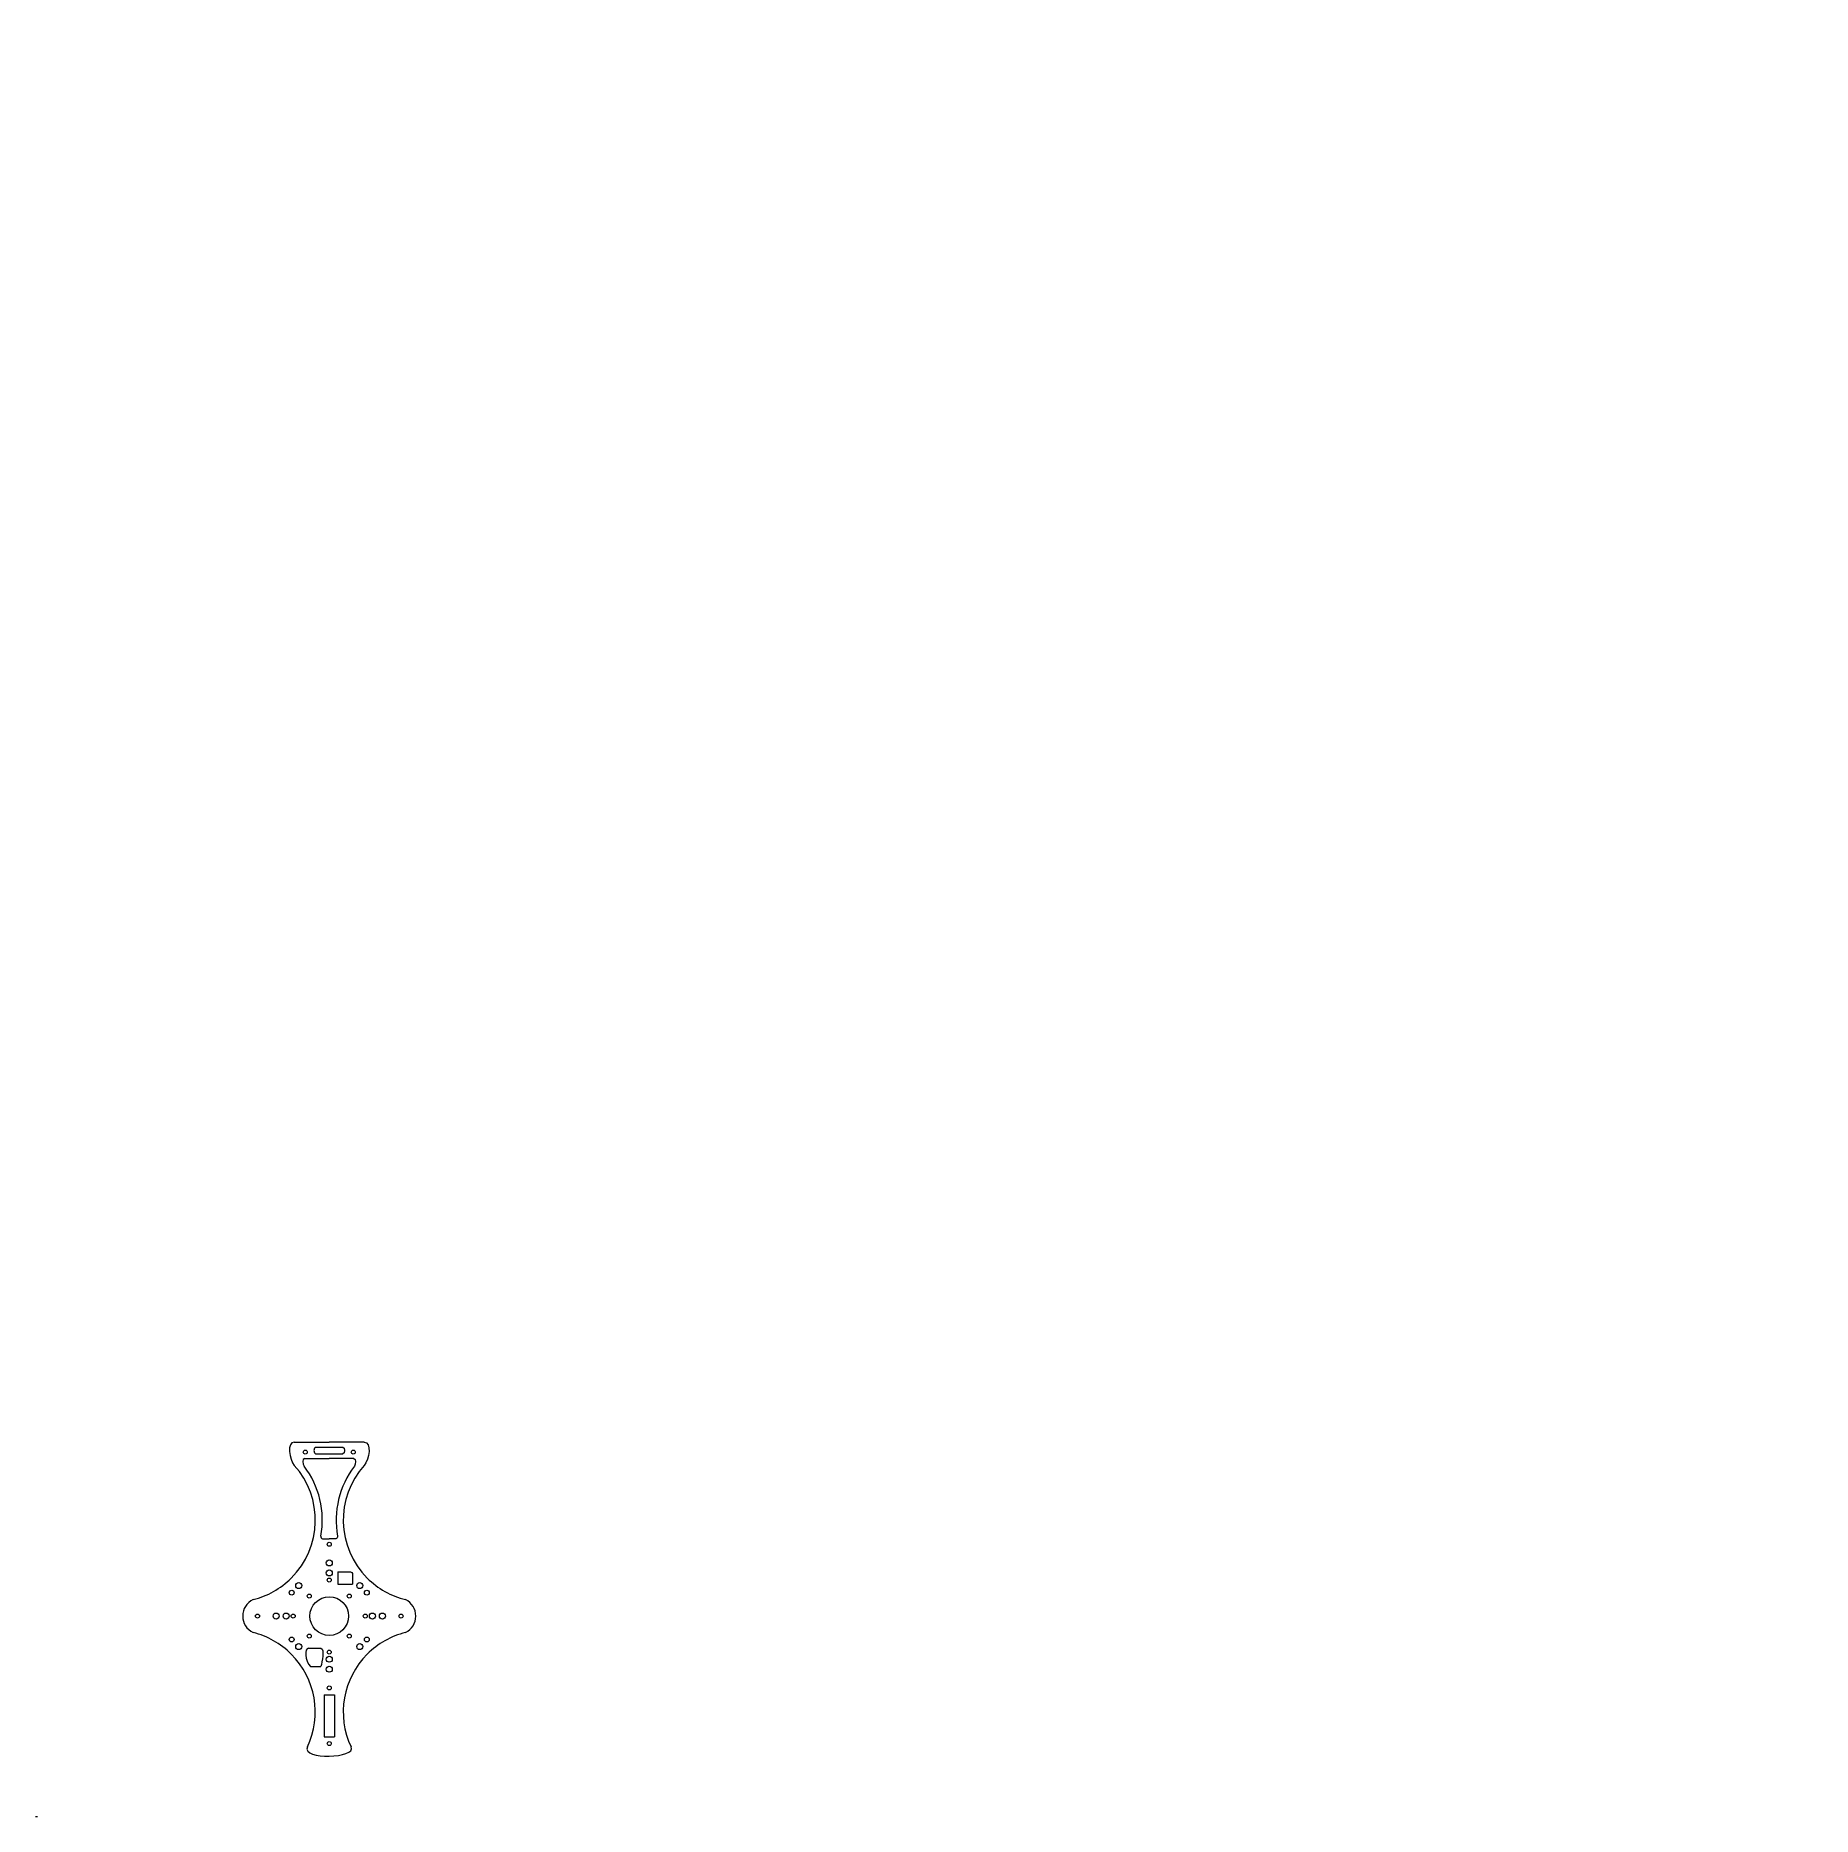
# Model space of a CAD drawing. Header units: millimetres. Extents: x 0 to 3553, y 0 to 1781.
# Drawn here: x 0 to 888, y 0 to 890 of the extents above; entities that cross this region are included whole.
import ezdxf
from ezdxf import colors
from ezdxf.entities.mleader import LeaderData, LeaderLine
from ezdxf.math import Vec2, Vec3

# ---------------------------------------------------------------- set-up
doc = ezdxf.new("R2010")
doc.units = ezdxf.units.MM
doc.styles.get("Standard").update_dxf_attribs({"font": 'arial.ttf'})

# ---------------------------------------------------------------- blocks, each defined once
blk = doc.blocks.new('*U4')
blk.add_circle((0, 0), 1)
blk = doc.blocks.new('*U5')
at = {"color": 0, "linetype": 'ByBlock', "lineweight": -2, "transparency": 16777216}
for p, rotation in [((3517.81, 1856.56), 90.00000000000001), ((3517.81, 1836.56), 180), ((3537.81, 1836.56), 270.0000000000001)]:
    blk.add_blockref('*U4', p, dxfattribs=dict(at, rotation=rotation))
blk.add_blockref('*U4', (3537.81, 1856.56), dxfattribs=at)
blk = doc.blocks.new('*U6')
blk.add_circle((0, 0), 1.5)
blk = doc.blocks.new('*U7')
at = {"color": 0, "linetype": 'ByBlock', "lineweight": -2, "transparency": 16777216}
for p in [(3527.81, 1868.13), (3506.24, 1846.56), (3549.37, 1846.56), (3527.81, 1824.99)]:
    blk.add_blockref('*U6', p, dxfattribs=at)
blk = doc.blocks.new('*U9')
blk.add_circle((0, 0), 1.5)
blk = doc.blocks.new('*U10')
at = {"color": 0, "linetype": 'ByBlock', "lineweight": -2, "transparency": 16777216}
blk.add_blockref('*U9', (3527.81, 1873.13), dxfattribs=at)
for p, rotation in [((3501.24, 1846.56), 90), ((3554.37, 1846.56), 270), ((3527.81, 1819.99), 180)]:
    blk.add_blockref('*U9', p, dxfattribs=dict(at, rotation=rotation))
blk = doc.blocks.new('*U11')
blk.add_circle((0, 0), 1)
blk = doc.blocks.new('*U12')
at = {"color": 0, "linetype": 'ByBlock', "lineweight": -2, "transparency": 16777216}
blk.add_blockref('*U11', (49.9, 69.51), dxfattribs=at)
for p, rotation in [((31.87, 51.48), 90), ((67.93, 51.48), 270), ((49.9, 33.45), 180)]:
    blk.add_blockref('*U11', p, dxfattribs=dict(at, rotation=rotation))
blk = doc.blocks.new('*U13')
blk.add_circle((0, 0), 1.5)
blk = doc.blocks.new('*U14')
at = {"color": 0, "linetype": 'ByBlock', "lineweight": -2, "transparency": 16777216}
for p, rotation in [((131.54, 115.39), 90.00000000000001), ((131.54, 84.89), 180), ((162.04, 84.89), 270)]:
    blk.add_blockref('*U13', p, dxfattribs=dict(at, rotation=rotation))
blk.add_blockref('*U13', (162.04, 115.39), dxfattribs=at)

msp = doc.modelspace()

# ---------------------------------------------------------------- linework, layer by layer
for p, q in [((129.32, 187.09), (146.79, 187.09)), ((164.25, 187.09), (146.79, 187.09)), ((134.51, 178.88), (146.79, 178.88)), ((139.97, 184.63), (153.6, 184.63)), ((139.97, 181.32), (153.6, 181.32)), ((159.07, 178.88), (146.79, 178.88)), ((143.49, 138.84), (146.79, 138.84)), ((150.09, 138.84), (146.79, 138.84)), ((151.05, 122.21), (151.05, 116.07)), ((151.05, 122.21), (157.38, 122.21)), ((158.38, 121.41), (158.38, 116.07)), ((144.23, 60.72), (144.23, 39.72)), ((144.23, 60.72), (149.34, 60.72)), ((149.34, 60.72), (149.34, 39.72)), ((144.23, 39.72), (149.34, 39.72))]:
    msp.add_line(p, q)
for points in [[(151.05, 116.07), (158.38, 116.07)], [(136.47, 84.09), (142.63, 84.09)], [(137.48, 74.94), (142.63, 74.94)]]:
    msp.add_lwpolyline(points)
for centre, radius in [((134.79, 182.1), 1), ((158.79, 182.1), 1), ((146.79, 136.04), 1), ((128, 111.85), 1.2), ((146.79, 100.14), 9.67), ((165.57, 111.85), 1.2), ((110.92, 100.14), 1), ((182.66, 100.14), 1), ((128, 88.43), 1.2), ((165.57, 88.43), 1.2), ((146.79, 64.24), 1), ((146.79, 36.42), 1)]:
    msp.add_circle(centre, radius)
for centre, radius, start, end in [((98.79, 148.14), 41, 315, 41.86023), ((98.81, 148.11), 44.5, 349.6581, 37.25962), ((194.76, 148.11), 44.5, 142.74038, 190.3419), ((194.79, 148.14), 41, 138.13977, 225), ((98.79, 148.14), 41, 283.96519, 315), ((194.79, 148.14), 41, 225, 256.03481), ((112.62, 100.14), 9.11, 115.61542, 244.38458), ((180.95, 100.14), 9.11, 295.61542, 64.38458), ((98.79, 52.14), 41, 45, 76.03481), ((194.79, 52.14), 41, 103.96519, 135), ((98.79, 52.14), 41, 334.81523, 45), ((194.79, 52.14), 41, 135, 205.18477)]:
    msp.add_arc(centre, radius, start, end)
for points in [[(129.32, 187.09), (125.46, 187.09), (126.75, 178.38), (129.32, 175.5)], [(164.25, 187.09), (168.11, 187.09), (166.83, 178.38), (164.25, 175.5)], [(134.51, 178.88), (133.23, 178.88), (133.45, 176.07), (134.23, 175.05)], [(139.97, 184.63), (138.87, 184.63), (138.87, 181.32), (139.97, 181.32)], [(153.6, 184.63), (154.7, 184.63), (154.7, 181.32), (153.6, 181.32)], [(159.07, 178.88), (160.35, 178.88), (160.12, 176.07), (159.35, 175.05)], [(142.59, 140.12), (142.49, 139.61), (142.96, 138.84), (143.49, 138.84)], [(150.99, 140.12), (151.08, 139.61), (150.61, 138.84), (150.09, 138.84)], [(157.38, 122.21), (157.81, 122.21), (158.38, 121.84), (158.38, 121.41)], [(136.47, 84.09), (134.39, 84.09), (134.39, 77.85), (137.48, 74.94)], [(142.63, 84.09), (144.51, 83.39), (143.17, 77.35), (142.63, 74.94)], [(135.89, 34.69), (132.8, 28.12), (160.77, 29.12), (157.68, 34.69)], [(0, 0), (0.33, 0), (0.67, 0), (1, 0)], [(0, 0), (0.33, 0), (0.67, 0), (1, 0)], [(0, 0), (0.33, 0), (0.67, 0), (1, 0)]]:
    msp.add_open_spline(points, degree=3)

# ---------------------------------------------------------------- block references
for name, p in [('*U10', (-3381.02, -1746.42)), ('*U7', (-3381.02, -1746.42)), ('*U12', (96.88, 48.66)), ('*U14', (0, 0)), ('*U5', (-3381.02, -1746.42))]:
    msp.add_blockref(name, p)

# ---------------------------------------------------------------- leaders
ml = msp.add_multileader_mtext('Standard')
ml.set_content('', color=256)
ml.set_leader_properties()
ml.build(insert=Vec2(0, 0))
ctx = ml.context
ctx.base_point, ctx.plane_origin = Vec3(3550.77, 1778.59), Vec3(3572.83, 1787.92)
ctx.text_align_type = 2
notes = []
notes.append((ctx, [(0, (0, 0, 0), (0, 0), (1, 0), 1, [])]))
ctx.mtext.insert, ctx.mtext.alignment, ctx.mtext.flow_direction = Vec3(3552.77, 1780.59), 3, 5
for ctx, leaders in notes:
    for number, flags, end, landing, length, lines in leaders:
        leader = LeaderData()
        leader.index, (leader.has_last_leader_line, leader.has_dogleg_vector, leader.attachment_direction) = number, flags
        leader.last_leader_point, leader.dogleg_vector, leader.dogleg_length = Vec3(end), Vec3(landing), length
        for number, points, colour, breaks in lines:
            line = LeaderLine()
            line.index, line.vertices, line.color, line.breaks = number, Vec3.list(points), colors.encode_raw_color(colour), breaks
            leader.lines.append(line)
        ctx.leaders.append(leader)

doc.saveas('drawing.dxf')
